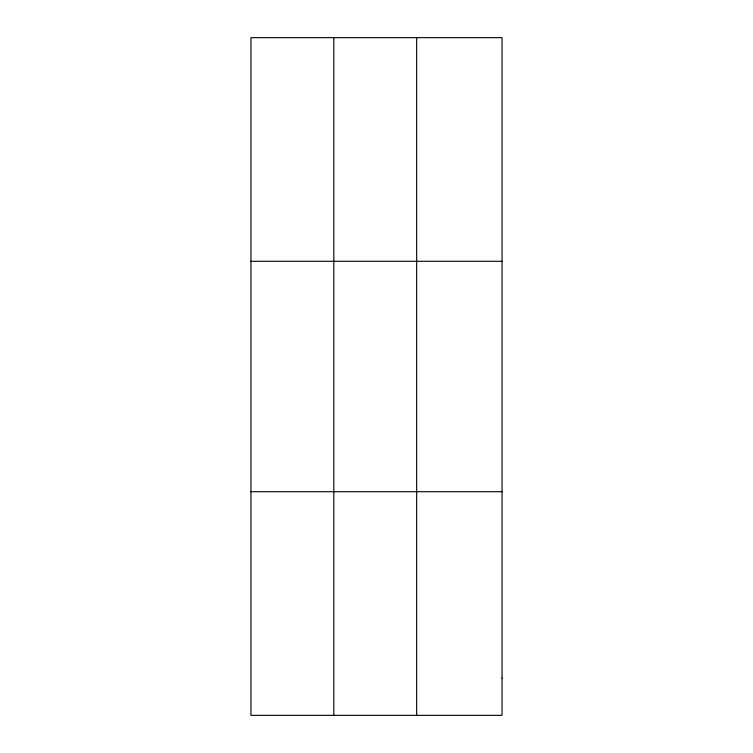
<?xml version="1.0" encoding="UTF-8"?>
<svg xmlns="http://www.w3.org/2000/svg" width="753" height="753" viewBox="0 0 753 753"><rect width="100%" height="100%" fill="white"/><g stroke="black" fill="none" stroke-linecap="round" stroke-linejoin="round"><path stroke-width="1.13" d="M333.814 37.65L333.814 715.35M416.673 37.65L416.673 715.35M250.947 261.291L502.053 261.291M250.947 491.709L502.053 491.709M502.053 678.077L502.053 715.35L250.947 715.35L250.947 37.65L502.053 37.65L502.053 678.077"/></g></svg>
